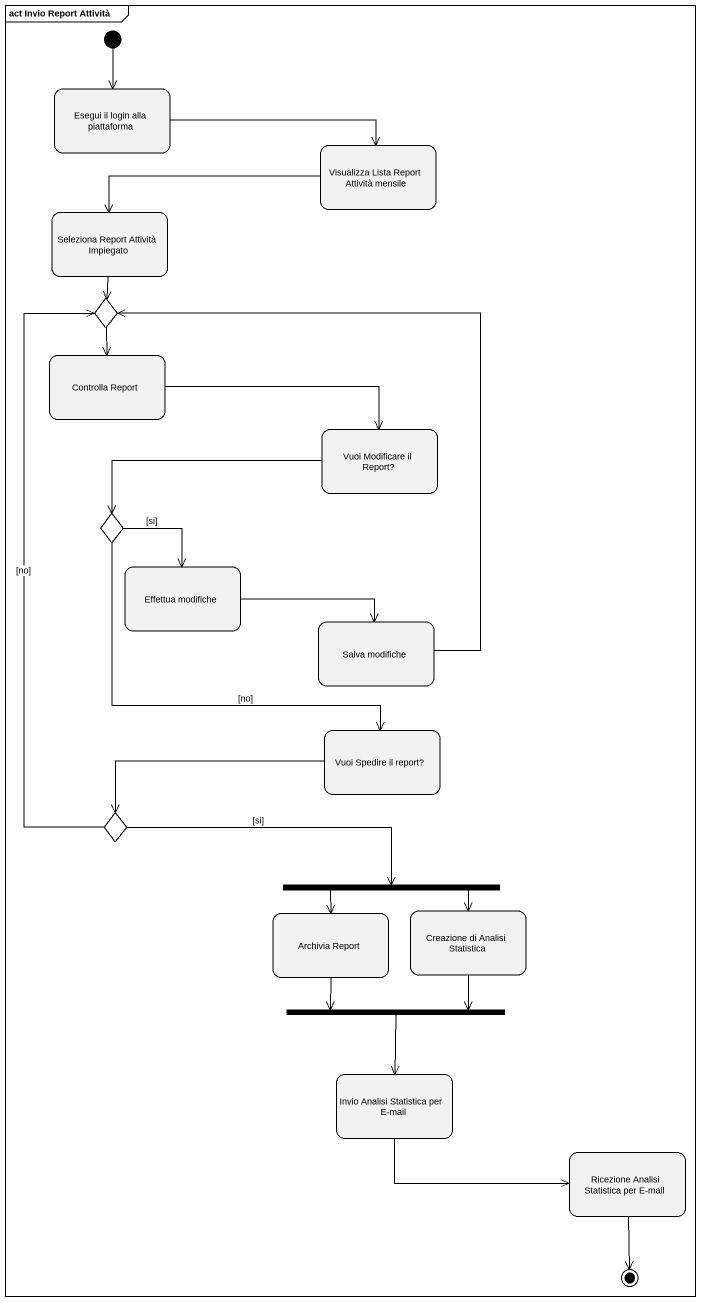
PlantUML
@startuml
mainframe act Invio Report Attività
hide empty description
state "Esegui il login alla piattaforma" as Esegui_il_login_alla
state "Visualizza Lista Report Attività mensile" as Visualizza_Lista_Report
state "Seleziona Report Attività Impiegato" as Seleziona_Report_Attività
state choice1 <<choice>>
state "Controlla Report" as Controlla_Report
state "Vuoi Modificare il Report?" as Vuoi_Modificare_il_Report
state choice2 <<choice>>
state "Effettua modifiche" as Effettua_modifiche
state "Salva modifiche" as Salva_modifiche
state "Vuoi Spedire il report?" as Vuoi_Spedire_il_report
state choice3 <<choice>>
state fork1 <<fork>>
state "Archivia Report" as Archivia_Report
state "Creazione di Analisi Statistica" as Creazione_di_Analisi
state fork2 <<join>>
state "Invio Analisi Statistica per E-mail" as Invio_Analisi_Statistica
state "Ricezione Analisi Statistica per E-mail" as Ricezione_Analisi
[*] --> Esegui_il_login_alla
Esegui_il_login_alla -right-> Visualizza_Lista_Report
Visualizza_Lista_Report -left-> Seleziona_Report_Attività
Seleziona_Report_Attività --> choice1
choice1 --> Controlla_Report
Controlla_Report -right-> Vuoi_Modificare_il_Report
Vuoi_Modificare_il_Report -left-> choice2
choice2 --> Effettua_modifiche : [si]
choice2 --> Vuoi_Spedire_il_report : [no]
Effettua_modifiche -right-> Salva_modifiche
Salva_modifiche -up-> choice1
Vuoi_Spedire_il_report -left-> choice3
choice3 -up-> choice1 : [no]
choice3 -right-> fork1 : [si]
fork1 --> Archivia_Report
fork1 --> Creazione_di_Analisi
Archivia_Report --> fork2
Creazione_di_Analisi --> fork2
fork2 --> Invio_Analisi_Statistica
Invio_Analisi_Statistica -right-> Ricezione_Analisi
Ricezione_Analisi --> [*]
@enduml
